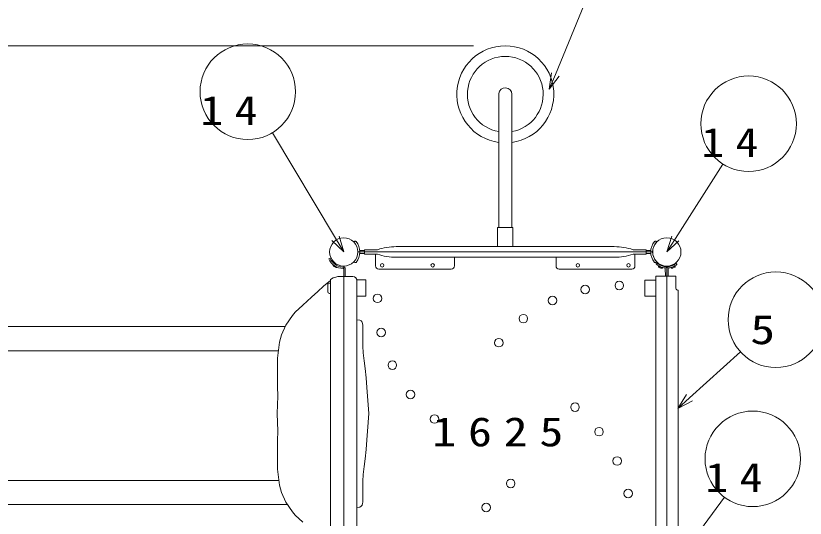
# Model space of a CAD drawing. Units: millimetres on the paper. Extents: x 0 to 420, y -594 to 297.
# Drawn here: x 125.19 to 174.79, y 191.83 to 223.37 of the extents above; entities that cross this region are included whole.
import ezdxf
from ezdxf.enums import TextEntityAlignment as Align

# ---------------------------------------------------------------- set-up
doc = ezdxf.new("R2010")
doc.units = ezdxf.units.MM
for name, color, linetype, lineweight in [('2D', 7, 'Continuous', 13), ('2D_DIMENSION', 7, 'Continuous', 13), ('AM_5', 7, 'Continuous', 13), ('TEXT', 7, 'Continuous', 13)]:
    doc.layers.add(name, color=color, linetype=linetype, lineweight=lineweight)
doc.styles.add('ＭＳ ゴシック', font='')
doc.styles.get('ＭＳ ゴシック').set_extended_font_data('MS Gothic')

msp = doc.modelspace()

# ---------------------------------------------------------------- linework, layer by layer
at = {"layer": '2D'}
for p, q in [((161.595, 225.782), (159.096, 219.685)), ((158.848, 219.787), (158.716, 218.76)), ((159.096, 219.685), (158.716, 218.76)), ((158.716, 218.76), (159.344, 219.583)), ((155.538, 218.483), (155.538, 210.082)), ((156.363, 210.082), (156.363, 218.437)), ((155.469, 208.877), (155.469, 210.082)), ((156.429, 210.082), (155.469, 210.082)), ((156.424, 210.082), (155.473, 210.082)), ((155.538, 210.082), (156.363, 210.082)), ((156.429, 208.877), (156.429, 210.082)), ((146.429, 209.171), (146.444, 209.184)), ((152.139, 208.877), (149.099, 208.877)), ((152.139, 208.877), (159.759, 208.877)), ((159.759, 208.877), (162.799, 208.877)), ((165.469, 209.171), (165.453, 209.184)), ((165.21, 208.542), (146.688, 208.542)), ((165.21, 208.542), (146.688, 208.542)), ((146.809, 208.543), (147.099, 208.543)), ((146.831, 208.633), (147.099, 208.633)), ((146.831, 208.543), (147.099, 208.543)), ((146.831, 208.543), (147.099, 208.543)), ((146.831, 208.453), (147.099, 208.453)), ((147.099, 208.683), (147.899, 208.683)), ((147.099, 208.403), (147.099, 208.683)), ((147.099, 208.403), (147.899, 208.403)), ((147.799, 208.403), (147.799, 207.663)), ((164.799, 208.683), (163.999, 208.683)), ((164.799, 208.403), (163.999, 208.403)), ((164.099, 208.403), (164.099, 207.663)), ((164.799, 208.403), (164.799, 208.683)), ((165.067, 208.633), (164.799, 208.633)), ((165.067, 208.543), (164.799, 208.543)), ((165.067, 208.543), (164.799, 208.543)), ((165.089, 208.543), (164.799, 208.543)), ((165.067, 208.453), (164.799, 208.453)), ((144.855, 208.11), (144.936, 208.149)), ((144.936, 208.149), (144.945, 208.129)), ((146.429, 207.914), (146.444, 207.901)), ((152.139, 208.209), (149.099, 208.209)), ((152.139, 208.209), (159.759, 208.209)), ((152.759, 208.209), (152.759, 207.663)), ((159.139, 208.209), (159.139, 207.663)), ((159.759, 208.209), (162.799, 208.209)), ((165.469, 207.914), (165.453, 207.901)), ((165.47, 207.913), (165.457, 207.897)), ((145.137, 207.687), (145.14, 207.709)), ((145.15, 207.667), (145.137, 207.687)), ((145.14, 207.709), (145.156, 207.735)), ((145.173, 207.652), (145.15, 207.667)), ((145.156, 207.735), (145.16, 207.74)), ((145.202, 207.636), (145.173, 207.652)), ((145.233, 207.616), (145.202, 207.636)), ((145.264, 207.597), (145.233, 207.616)), ((145.29, 207.581), (145.264, 207.597)), ((145.315, 207.565), (145.29, 207.581)), ((145.337, 207.562), (145.315, 207.565)), ((145.357, 207.575), (145.337, 207.562)), ((145.373, 207.601), (145.357, 207.575)), ((145.801, 207.503), (145.767, 207.503)), ((145.799, 207.654), (145.799, 189.132)), ((145.801, 206.992), (145.801, 207.503)), ((145.875, 207.596), (145.881, 207.539)), ((145.881, 207.539), (145.889, 207.516)), ((145.889, 207.516), (145.889, 206.992)), ((147.999, 207.463), (152.559, 207.463)), ((163.899, 207.463), (159.339, 207.463)), ((165.469, 207.768), (165.517, 207.827)), ((165.469, 207.763), (165.469, 207.768)), ((165.472, 207.749), (165.469, 207.763)), ((165.477, 207.743), (165.472, 207.749)), ((165.483, 207.737), (165.477, 207.743)), ((165.514, 207.715), (165.483, 207.737)), ((165.556, 207.687), (165.514, 207.715)), ((165.517, 207.827), (165.548, 207.802)), ((165.548, 207.802), (165.59, 207.774)), ((165.595, 207.664), (165.556, 207.687)), ((165.581, 207.631), (165.593, 207.659)), ((165.581, 207.608), (165.581, 207.631)), ((165.598, 207.591), (165.581, 207.608)), ((165.59, 207.774), (165.637, 207.743)), ((165.593, 207.659), (165.595, 207.665)), ((165.657, 207.631), (165.595, 207.664)), ((165.623, 207.58), (165.598, 207.591)), ((165.654, 207.569), (165.623, 207.58)), ((165.637, 207.743), (165.685, 207.715)), ((165.688, 207.555), (165.654, 207.569)), ((165.716, 207.603), (165.657, 207.631)), ((165.685, 207.715), (165.739, 207.69)), ((165.722, 207.541), (165.688, 207.555)), ((165.775, 207.58), (165.716, 207.603)), ((165.75, 207.53), (165.722, 207.541)), ((165.739, 207.69), (165.797, 207.667)), ((165.778, 207.519), (165.75, 207.53)), ((165.84, 207.561), (165.775, 207.58)), ((165.8, 207.519), (165.778, 207.519)), ((165.797, 207.667), (165.856, 207.65)), ((165.817, 207.535), (165.8, 207.519)), ((165.828, 207.563), (165.817, 207.535)), ((165.901, 207.547), (165.84, 207.561)), ((165.856, 207.65), (165.918, 207.634)), ((165.969, 207.535), (165.901, 207.547)), ((165.918, 207.634), (165.985, 207.625)), ((165.985, 207.625), (166.008, 207.62)), ((166.006, 207.029), (166.005, 207.51)), ((166.008, 207.62), (166.028, 207.608)), ((166.028, 207.608), (166.053, 207.591)), ((166.053, 207.591), (166.064, 207.58)), ((166.064, 207.58), (166.072, 207.575)), ((166.072, 207.575), (166.089, 207.541)), ((166.089, 207.541), (166.092, 207.538)), ((166.092, 207.538), (166.098, 207.496)), ((166.098, 189.132), (166.098, 207.654)), ((166.103, 207.538), (166.098, 207.496)), ((166.098, 207.496), (166.098, 207.029)), ((166.098, 207.496), (166.098, 207.029)), ((166.106, 207.541), (166.103, 207.538)), ((166.123, 207.575), (166.106, 207.541)), ((166.131, 207.58), (166.123, 207.575)), ((166.143, 207.591), (166.131, 207.58)), ((166.168, 207.608), (166.143, 207.591)), ((166.188, 207.62), (166.168, 207.608)), ((166.21, 207.625), (166.188, 207.62)), ((166.189, 207.029), (166.19, 207.51)), ((166.277, 207.634), (166.21, 207.625)), ((166.227, 207.535), (166.294, 207.547)), ((166.339, 207.65), (166.277, 207.634)), ((166.294, 207.547), (166.356, 207.561)), ((166.398, 207.667), (166.339, 207.65)), ((166.356, 207.561), (166.421, 207.58)), ((166.367, 207.563), (166.378, 207.535)), ((166.378, 207.535), (166.395, 207.519)), ((166.395, 207.519), (166.418, 207.519)), ((166.457, 207.69), (166.398, 207.667)), ((166.418, 207.519), (166.446, 207.53)), ((166.421, 207.58), (166.479, 207.603)), ((166.446, 207.53), (166.474, 207.541)), ((166.51, 207.715), (166.457, 207.69)), ((166.474, 207.541), (166.508, 207.555)), ((166.479, 207.603), (166.538, 207.631)), ((166.508, 207.555), (166.541, 207.569)), ((166.558, 207.743), (166.51, 207.715)), ((166.538, 207.631), (166.6, 207.664)), ((166.541, 207.569), (166.572, 207.58)), ((166.606, 207.774), (166.558, 207.743)), ((166.572, 207.58), (166.597, 207.591)), ((166.597, 207.591), (166.614, 207.608)), ((166.6, 207.664), (166.639, 207.687)), ((166.603, 207.659), (166.601, 207.665)), ((166.614, 207.631), (166.603, 207.659)), ((166.648, 207.802), (166.606, 207.774)), ((166.614, 207.608), (166.614, 207.631)), ((166.639, 207.687), (166.682, 207.715)), ((166.679, 207.827), (166.648, 207.802)), ((166.726, 207.768), (166.679, 207.827)), ((166.682, 207.715), (166.712, 207.737)), ((166.712, 207.737), (166.718, 207.743)), ((166.718, 207.743), (166.724, 207.749)), ((166.724, 207.749), (166.726, 207.763)), ((166.726, 207.763), (166.726, 207.768)), ((144.972, 206.81), (145.14, 206.908)), ((145.14, 206.908), (145.294, 206.967)), ((145.294, 206.967), (145.438, 206.992)), ((145.438, 206.992), (146.367, 206.992)), ((146.367, 206.992), (146.482, 206.97)), ((146.482, 206.97), (146.569, 206.922)), ((146.569, 206.922), (146.622, 206.818)), ((165.4, 207.029), (165.4, 190.268)), ((166.669, 207.029), (165.4, 207.029)), ((166.669, 206.277), (166.669, 207.029)), ((144.531, 206.397), (144.177, 206.06)), ((144.972, 206.742), (144.531, 206.397)), ((144.803, 206.474), (144.803, 206.04)), ((144.974, 206.577), (144.894, 206.577)), ((144.972, 189.976), (144.972, 206.81)), ((144.976, 205.943), (144.974, 206.577)), ((146.622, 206.818), (146.622, 189.967)), ((146.622, 206.784), (147.189, 206.784)), ((147.189, 206.784), (147.189, 205.768)), ((164.708, 206.776), (165.4, 206.776)), ((164.708, 205.76), (164.708, 206.776)), ((144.177, 206.06), (143.779, 205.693)), ((144.896, 205.943), (144.976, 205.943)), ((166.674, 206.24), (166.669, 206.277)), ((166.685, 206.209), (166.674, 206.24)), ((166.708, 206.178), (166.685, 206.209)), ((166.736, 206.159), (166.708, 206.178)), ((166.77, 206.145), (166.736, 206.159)), ((166.806, 206.139), (166.77, 206.145)), ((166.82, 206.139), (166.806, 206.139)), ((166.82, 190.646), (166.82, 206.139)), ((143.779, 205.693), (143.226, 205.207)), ((147.189, 205.768), (146.622, 205.768)), ((165.4, 205.76), (164.708, 205.76)), ((143.226, 205.207), (142.74, 204.769)), ((142.578, 204.562), (142.151, 203.941)), ((142.74, 204.769), (142.578, 204.562)), ((142.151, 203.941), (141.89, 203.344)), ((146.622, 204.278), (146.807, 204.267)), ((146.998, 203.941), (146.998, 202.636)), ((95.193, 203.855), (142.113, 203.855)), ((141.772, 202.881), (141.64, 201.884)), ((141.89, 203.344), (141.772, 202.881)), ((146.998, 202.636), (147.026, 202.21)), ((141.699, 202.331), (94.832, 202.331)), ((141.64, 201.884), (141.635, 201.331)), ((147.026, 202.21), (147.079, 201.713)), ((147.079, 201.713), (147.141, 201.227)), ((141.635, 201.331), (141.629, 200.728)), ((147.141, 201.227), (147.206, 200.638)), ((141.629, 200.728), (141.64, 200.088)), ((147.206, 200.638), (147.245, 200.032)), ((141.64, 200.088), (141.649, 199.485)), ((147.245, 200.032), (147.284, 199.485)), ((141.649, 199.485), (141.626, 198.393)), ((147.284, 199.485), (147.374, 198.393)), ((141.649, 197.301), (141.626, 198.393)), ((147.284, 197.301), (147.374, 198.393)), ((141.64, 196.698), (141.649, 197.301)), ((147.245, 196.754), (147.284, 197.301)), ((141.629, 196.058), (141.64, 196.698)), ((147.206, 196.147), (147.245, 196.754)), ((141.635, 195.454), (141.629, 196.058)), ((147.141, 195.558), (147.206, 196.147)), ((141.64, 194.901), (141.635, 195.454)), ((147.079, 195.073), (147.141, 195.558)), ((147.026, 194.576), (147.079, 195.073)), ((141.772, 193.905), (141.64, 194.901)), ((146.998, 194.149), (147.026, 194.576)), ((141.733, 194.203), (94.832, 194.203)), ((146.998, 192.844), (146.998, 194.149)), ((141.89, 193.442), (141.772, 193.905)), ((142.151, 192.844), (141.89, 193.442)), ((142.265, 192.679), (95.193, 192.679)), ((142.578, 192.224), (142.151, 192.844)), ((146.622, 192.507), (146.807, 192.518)), ((142.74, 192.016), (142.578, 192.224)), ((143.226, 191.578), (142.74, 192.016))]:
    msp.add_line(p, q, dxfattribs=at)
for centre, radius in [((145.799, 208.543), 0.889), ((145.799, 208.543), 0.889), ((166.099, 208.543), 0.889), ((166.099, 208.543), 0.889), ((148.209, 207.703), 0.11), ((151.389, 207.703), 0.11), ((160.509, 207.703), 0.11), ((163.689, 207.703), 0.11), ((160.966, 206.191), 0.27), ((163.113, 206.429), 0.27), ((147.913, 205.629), 0.27), ((158.923, 205.488), 0.27), ((157.084, 204.355), 0.27), ((148.151, 203.482), 0.27), ((155.538, 202.846), 0.27), ((148.853, 201.439), 0.27), ((149.987, 199.6), 0.27), ((160.33, 198.804), 0.27), ((151.495, 198.054), 0.27), ((161.839, 197.258), 0.27), ((162.972, 195.419), 0.27), ((156.288, 194.011), 0.27), ((163.675, 193.376), 0.27), ((154.741, 192.503), 0.27)]:
    msp.add_circle(centre, radius, dxfattribs=at)
for centre, radius, start, end in [((155.951, 218.436), 3.048, 277.7726, 262.2117), ((155.949, 218.438), 2.381, 280.008, 260.0534), ((155.949, 218.435), 0.414, 0.3441, 173.3156), ((145.799, 208.543), 0.89, 315.051, 44.949), ((146.521, 209.092), 0.12, 77.178, 129.7918), ((146.539, 209.17), 0.04, 40.2983, 77.178), ((145.799, 208.543), 1.01, 319.7017, 40.2983), ((149.099, 205.108), 3.768, 90, 108.3667), ((162.799, 205.108), 3.768, 71.6333, 90), ((166.099, 208.543), 1.01, 139.7017, 220.2983), ((166.099, 208.543), 0.89, 135.051, 224.949), ((165.359, 209.17), 0.04, 102.822, 139.7017), ((165.377, 209.092), 0.12, 50.2082, 102.822), ((146.831, 208.673), 0.04, 227.8562, 270), ((146.831, 208.413), 0.04, 90, 132.1438), ((149.099, 211.977), 3.768, 251.6333, 270), ((162.799, 211.977), 3.768, 270, 288.3667), ((165.067, 208.673), 0.04, 270, 312.1438), ((165.067, 208.413), 0.04, 47.8562, 90), ((145.771, 208.498), 0.994, 202.9192, 269.7987), ((145.791, 208.526), 0.934, 205.162, 275.162), ((146.521, 207.993), 0.12, 230.2082, 282.822), ((146.539, 207.915), 0.04, 282.822, 319.7017), ((165.359, 207.915), 0.04, 220.2983, 257.178), ((165.377, 207.993), 0.12, 257.178, 309.7918), ((165.549, 207.821), 0.12, 140.2082, 192.822), ((147.999, 207.663), 0.2, 180, 270), ((152.559, 207.663), 0.2, 270, 0), ((159.339, 207.663), 0.2, 180, 270), ((163.899, 207.663), 0.2, 270, 0), ((165.471, 207.803), 0.04, 192.822, 229.7017), ((165.978, 207.51), 0.027, 0.154, 110.4557), ((166.217, 207.51), 0.027, 69.5443, 179.846), ((144.894, 206.485), 0.092, 90, 186.7701), ((144.9, 206.04), 0.0972, 180, 267.671), ((146.627, 203.943), 0.371, 359.8382, 60.92), ((146.627, 192.843), 0.371, 299.08, 0.1618)]:
    msp.add_arc(centre, radius, start, end, dxfattribs=at)
at = {"layer": '2D_DIMENSION'}
msp.add_line((153.951, 221.483), (47.413, 221.483), dxfattribs=at)
msp.add_line((153.951, 221.483), (47.413, 221.483), dxfattribs=at)
at = {"layer": 'AM_5'}
for p, q in [((141.314, 216.026), (145.285, 209.4)), ((169.624, 214.061), (166.637, 209.385)), ((145.285, 209.4), (145.799, 208.543)), ((145.799, 208.543), (145.515, 209.538)), ((166.411, 209.53), (166.099, 208.543)), ((166.637, 209.385), (166.099, 208.543)), ((145.055, 209.263), (145.799, 208.543)), ((166.099, 208.543), (166.863, 209.241)), ((170.723, 202.278), (167.524, 199.392)), ((167.344, 199.591), (166.781, 198.722)), ((167.524, 199.392), (166.781, 198.722)), ((166.781, 198.722), (167.703, 199.193)), ((169.717, 193.141), (166.693, 189.047))]:
    msp.add_line(p, q, dxfattribs=at)
for centre in [(139.771, 218.6), (171.239, 216.589), (172.95, 204.288), (171.5, 195.554)]:
    msp.add_circle(centre, 3, dxfattribs=at)

# ---------------------------------------------------------------- texts
at = {"layer": 'AM_5', "style": 'ＭＳ ゴシック', "width": 1.25}
msp.add_text('5', height=1.833, dxfattribs=at).set_placement((171.343, 202.204), align=Align.BOTTOM_LEFT)
at = {"layer": 'AM_5', "char_height": 1.833, "attachment_point": 7, "style": 'ＭＳ ゴシック'}
for insert in [(136.795, 216.516), (168.263, 214.505), (168.524, 193.47)]:
    msp.add_mtext('\\T1.5;\\W1.15;14', dxfattribs=dict(at, insert=insert))
at = {"layer": 'TEXT', "insert": (151.365, 196.309), "char_height": 1.833, "attachment_point": 7, "style": 'ＭＳ ゴシック'}
msp.add_mtext('\\T1.5;\\W1.2;1625', dxfattribs=at)

doc.saveas('drawing.dxf')
